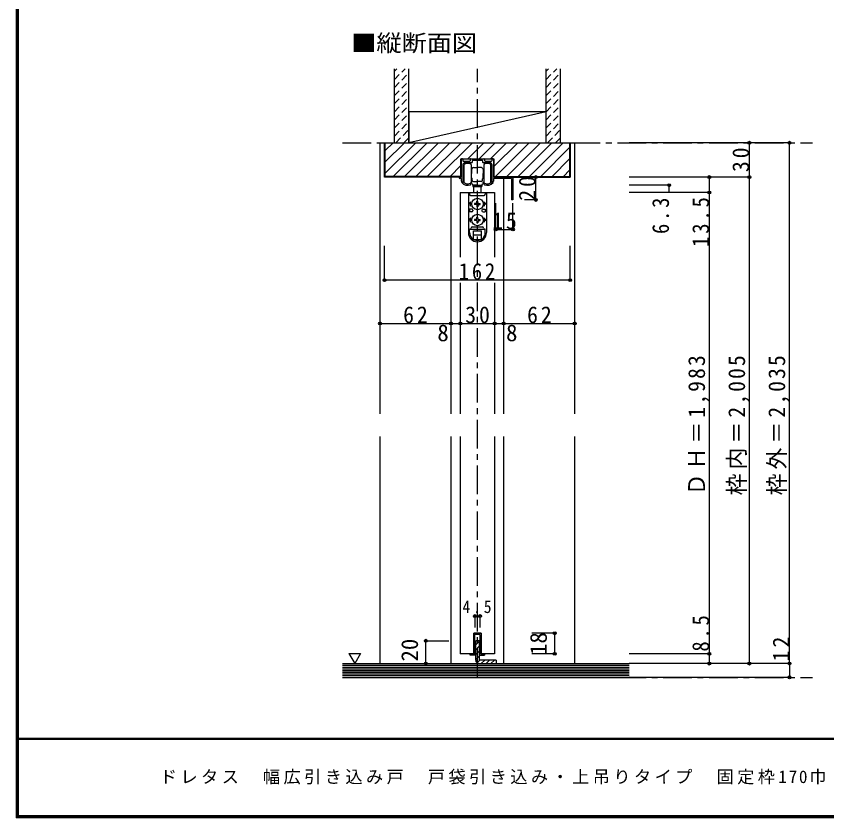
# Model space of a CAD drawing. Units: millimetres, scale not verified. Extents: x -973 to 977, y -718 to 696.
# Drawn here: x -973 to -265, y -701 to -1 of the extents above; entities that cross this region are included whole.
import ezdxf
from ezdxf.enums import TextEntityAlignment as Align

# ---------------------------------------------------------------- set-up
doc = ezdxf.new("R2010")
doc.units = ezdxf.units.MM
doc.header["$LTSCALE"] = 5
doc.header["$PDMODE"] = 32
doc.header["$PDSIZE"] = 2.5
doc.linetypes.add('CHAIN1', pattern=[8, 5, -1, 1, -1])
doc.linetypes.add('DASHED1', pattern=[1.8, 1.2, -0.6])
for name, color, linetype in [('0-1_通り芯', 4, 'CHAIN1'), ('0-2_柱', 7, 'Continuous'), ('0-3_仕上げ', 2, 'Continuous'), ('0-4_枠', 3, 'Continuous'), ('0-6_扉', 2, 'Continuous'), ('0-7_金物', 7, 'Continuous'), ('0-A_文字', 7, 'Continuous'), ('0-B_寸法', 7, 'Continuous'), ('0-C_ハッチ', 4, 'DASHED1'), ('F-1_枠', 6, 'Continuous'), ('F-A_文字', 7, 'Continuous')]:
    doc.layers.add(name, color=color, linetype=linetype)
doc.styles.add('ＭＳ ゴシック', font='')
doc.styles.get('ＭＳ ゴシック').set_extended_font_data('MS Gothic')

msp = doc.modelspace()

# ---------------------------------------------------------------- linework, layer by layer
at = {"layer": '0-1_通り芯'}
for p, q in [((-570.591, -578.141), (-570.591, -46.49)), ((-688.315, -111.141), (-278.091, -111.141)), ((-688.315, -578.141), (-278.091, -578.141))]:
    msp.add_line(p, q, dxfattribs=at)
at = {"layer": '0-2_柱', "color": 3}
for p, q in [((-510.591, -84.141), (-630.591, -84.141)), ((-630.591, -84.141), (-630.591, -111.141)), ((-510.591, -111.141), (-510.591, -84.141)), ((-630.591, -111.141), (-510.591, -111.141))]:
    msp.add_line(p, q, dxfattribs=at)
at = {"layer": '0-2_柱'}
msp.add_line((-510.591, -84.141), (-630.591, -111.141), dxfattribs=at)
at = {"layer": '0-3_仕上げ'}
for p, q in [((-643.091, -111.141), (-643.091, -46.49)), ((-630.591, -111.141), (-630.591, -46.49)), ((-510.591, -111.141), (-510.591, -46.49)), ((-498.091, -111.141), (-498.091, -46.49)), ((-643.091, -111.141), (-630.591, -111.141)), ((-510.591, -111.141), (-498.091, -111.141)), ((-688.315, -566.141), (-438.091, -566.141)), ((-688.315, -578.141), (-438.091, -578.141))]:
    msp.add_line(p, q, dxfattribs=at)
at = {"layer": '0-3_仕上げ', "color": 7}
for p, q in [((-688.315, -567.641), (-438.091, -567.641)), ((-688.315, -569.141), (-438.091, -569.141)), ((-688.315, -570.641), (-438.091, -570.641)), ((-688.315, -572.141), (-438.091, -572.141)), ((-688.315, -573.641), (-438.091, -573.641)), ((-688.315, -575.141), (-438.091, -575.141)), ((-688.315, -576.641), (-438.091, -576.641))]:
    msp.add_line(p, q, dxfattribs=at)
at = {"layer": '0-4_枠', "color": 4}
for p, q in [((-655.591, -347.891), (-655.591, -111.141)), ((-655.591, -111.141), (-651.591, -111.141)), ((-489.591, -111.141), (-485.591, -111.141)), ((-485.591, -347.891), (-485.591, -111.141)), ((-593.591, -347.891), (-593.591, -141.141)), ((-547.591, -347.891), (-547.591, -141.141)), ((-655.591, -566.141), (-655.591, -367.891)), ((-593.591, -566.141), (-593.591, -367.891)), ((-547.591, -566.141), (-547.591, -367.891)), ((-485.591, -566.141), (-485.591, -367.891))]:
    msp.add_line(p, q, dxfattribs=at)
at = {"layer": '0-4_枠'}
for p, q in [((-651.591, -111.141), (-489.591, -111.141)), ((-651.591, -141.141), (-651.591, -111.141)), ((-651.091, -140.641), (-651.091, -111.141)), ((-490.091, -111.141), (-490.091, -140.641)), ((-489.591, -111.141), (-489.591, -141.141)), ((-584.991, -141.141), (-651.591, -141.141)), ((-584.992, -140.641), (-651.091, -140.641)), ((-556.192, -140.641), (-490.091, -140.641)), ((-556.192, -141.141), (-547.024, -141.141)), ((-547.024, -141.141), (-489.591, -141.141))]:
    msp.add_line(p, q, dxfattribs=at)
msp.add_lwpolyline([(-584.991, -141.141), (-584.991, -125.141), (-556.191, -125.141), (-556.191, -141.141)], dxfattribs=at)
at = {"layer": '0-6_扉', "color": 6}
for p, q in [((-585.591, -154.641), (-555.591, -154.641)), ((-585.591, -154.641), (-585.591, -211.005)), ((-555.591, -154.641), (-555.591, -211.005)), ((-585.591, -233.506), (-585.591, -347.891)), ((-555.591, -233.506), (-555.591, -347.891)), ((-585.591, -367.891), (-585.591, -557.641)), ((-555.591, -367.891), (-555.591, -557.641)), ((-567.341, -539.641), (-567.341, -557.641)), ((-573.841, -557.641), (-585.591, -557.641)), ((-555.591, -557.641), (-567.341, -557.641))]:
    msp.add_line(p, q, dxfattribs=at)
msp.add_lwpolyline([(-567.341, -539.641), (-573.841, -539.641), (-573.841, -557.641)], dxfattribs=at)
at = {"layer": '0-7_金物'}
for p, q in [((-584.591, -141.141), (-584.591, -125.641)), ((-584.091, -125.141), (-583.891, -125.141)), ((-583.391, -125.641), (-583.391, -126.641)), ((-582.891, -127.141), (-577.241, -127.141)), ((-576.741, -126.641), (-576.741, -125.641)), ((-576.241, -125.141), (-564.941, -125.141)), ((-575.241, -126.941), (-575.241, -128.341)), ((-565.941, -128.341), (-565.941, -126.941)), ((-564.441, -125.641), (-564.441, -126.641)), ((-563.941, -127.141), (-558.291, -127.141)), ((-557.791, -126.641), (-557.791, -125.641)), ((-557.291, -125.141), (-557.091, -125.141)), ((-583.391, -130.641), (-583.391, -144.764)), ((-582.191, -146.141), (-582.191, -130.141)), ((-575.541, -128.641), (-581.391, -128.641)), ((-576.191, -130.141), (-576.191, -138.141)), ((-576.191, -134.141), (-575.891, -134.141)), ((-575.691, -134.341), (-575.891, -134.141)), ((-575.691, -134.141), (-575.691, -138.141)), ((-575.591, -134.141), (-575.691, -134.141)), ((-574.091, -132.641), (-570.591, -132.641)), ((-567.091, -132.641), (-570.591, -132.641)), ((-559.791, -128.641), (-565.641, -128.641)), ((-565.591, -134.141), (-565.491, -134.141)), ((-565.491, -134.141), (-565.491, -138.141)), ((-565.491, -134.341), (-565.291, -134.141)), ((-564.991, -134.141), (-565.291, -134.141)), ((-564.991, -130.141), (-564.991, -138.141)), ((-558.991, -146.141), (-558.991, -130.141)), ((-557.791, -144.764), (-557.791, -130.641)), ((-585.991, -141.141), (-584.591, -141.141)), ((-576.191, -135.641), (-575.691, -135.641)), ((-576.191, -138.141), (-576.191, -146.141)), ((-576.191, -140.641), (-575.691, -140.641)), ((-575.891, -135.641), (-575.691, -135.441)), ((-575.691, -140.841), (-575.891, -140.641)), ((-575.691, -142.141), (-575.691, -138.141)), ((-565.291, -135.641), (-565.491, -135.441)), ((-564.991, -135.641), (-565.491, -135.641)), ((-565.491, -142.141), (-565.491, -138.141)), ((-565.491, -140.841), (-565.291, -140.641)), ((-564.991, -140.641), (-565.491, -140.641)), ((-564.991, -138.141), (-564.991, -146.141)), ((-554.59, -141.141), (-539.59, -141.141)), ((-554.59, -141.141), (-554.59, -142.341)), ((-539.59, -141.141), (-539.59, -161.141)), ((-584.591, -142.341), (-585.991, -142.341)), ((-584.591, -144.607), (-584.591, -142.341)), ((-576.191, -142.141), (-575.891, -142.141)), ((-576.091, -146.641), (-576.091, -146.898)), ((-575.691, -141.941), (-575.891, -142.141)), ((-575.591, -142.141), (-575.691, -142.141)), ((-575.091, -144.141), (-575.091, -142.641)), ((-574.591, -148.441), (-574.591, -149.441)), ((-566.591, -148.441), (-574.591, -148.441)), ((-574.091, -145.141), (-570.591, -145.141)), ((-570.591, -148.141), (-574.091, -148.141)), ((-573.591, -148.141), (-573.591, -148.441)), ((-567.091, -145.141), (-570.591, -145.141)), ((-570.591, -148.141), (-567.091, -148.141)), ((-567.591, -148.141), (-567.591, -148.441)), ((-566.591, -148.441), (-566.591, -149.441)), ((-566.091, -144.141), (-566.091, -142.641)), ((-565.591, -142.141), (-565.491, -142.141)), ((-565.491, -141.941), (-565.291, -142.141)), ((-564.991, -142.141), (-565.291, -142.141)), ((-565.091, -146.898), (-565.091, -146.641)), ((-540.79, -142.341), (-554.59, -142.341)), ((-540.79, -142.341), (-540.79, -161.141)), ((-578.49, -154.641), (-578.49, -189.541)), ((-578.447, -154.641), (-562.647, -154.641)), ((-577.49, -154.641), (-577.49, -156.141)), ((-574.591, -149.441), (-566.591, -149.441)), ((-573.591, -154.641), (-573.591, -149.441)), ((-567.591, -149.441), (-567.591, -154.641)), ((-563.69, -154.641), (-563.69, -156.141)), ((-562.69, -154.641), (-562.69, -189.541)), ((-576.247, -162.641), (-578.09, -164.641)), ((-576.49, -157.141), (-564.69, -157.141)), ((-571.11, -164.122), (-571.076, -162.191)), ((-570.104, -162.191), (-571.076, -162.191)), ((-570.07, -164.122), (-570.104, -162.191)), ((-564.933, -162.641), (-563.09, -164.641)), ((-539.59, -161.141), (-540.79, -161.141)), ((-576.99, -164.641), (-578.09, -164.641)), ((-577.49, -169.141), (-577.49, -171.641)), ((-575.49, -169.141), (-577.49, -169.141)), ((-571.11, -164.122), (-573.04, -164.155)), ((-573.04, -164.155), (-573.04, -165.127)), ((-571.11, -165.161), (-573.04, -165.127)), ((-571.11, -165.161), (-571.076, -167.091)), ((-571.076, -167.091), (-570.104, -167.091)), ((-570.07, -165.161), (-570.104, -167.091)), ((-570.07, -164.122), (-568.14, -164.155)), ((-570.07, -165.161), (-568.14, -165.127)), ((-568.14, -165.127), (-568.14, -164.155)), ((-565.69, -169.141), (-563.69, -169.141)), ((-564.19, -164.641), (-563.09, -164.641)), ((-563.69, -169.141), (-563.69, -171.641)), ((-576.247, -176.641), (-578.09, -178.641)), ((-575.49, -171.641), (-577.49, -171.641)), ((-574.49, -170.141), (-574.49, -170.641)), ((-571.11, -178.122), (-571.076, -176.191)), ((-570.104, -176.191), (-571.076, -176.191)), ((-570.07, -178.122), (-570.104, -176.191)), ((-566.69, -170.141), (-566.69, -170.641)), ((-565.69, -171.641), (-563.69, -171.641)), ((-564.933, -176.641), (-563.09, -178.641)), ((-576.99, -178.641), (-578.09, -178.641)), ((-571.11, -178.122), (-573.04, -178.155)), ((-573.04, -178.155), (-573.04, -179.127)), ((-571.11, -179.161), (-573.04, -179.127)), ((-571.11, -179.161), (-571.076, -181.091)), ((-571.076, -181.091), (-570.104, -181.091)), ((-570.07, -179.161), (-570.104, -181.091)), ((-570.07, -178.122), (-568.14, -178.155)), ((-570.07, -179.161), (-568.14, -179.127)), ((-568.14, -179.127), (-568.14, -178.155)), ((-564.19, -178.641), (-563.09, -178.641)), ((-577.49, -189.541), (-577.49, -187.141)), ((-576.99, -186.641), (-564.19, -186.641)), ((-574.99, -184.641), (-566.19, -184.641)), ((-574.09, -188.141), (-567.09, -188.141)), ((-574.09, -195.488), (-574.09, -188.141)), ((-567.09, -195.488), (-567.09, -188.141)), ((-563.69, -189.541), (-563.69, -187.141)), ((-574.09, -191.641), (-567.09, -191.641)), ((-573.618, -195.741), (-567.562, -195.741)), ((-573.841, -539.641), (-567.341, -539.641)), ((-568.341, -540.641), (-572.841, -540.641)), ((-572.841, -558.641), (-572.841, -540.641)), ((-568.341, -540.641), (-568.341, -558.641)), ((-567.341, -539.641), (-567.341, -557.641)), ((-572.841, -558.641), (-576.841, -558.641)), ((-568.341, -558.641), (-564.341, -558.641))]:
    msp.add_line(p, q, dxfattribs=at)
at = {"layer": '0-7_金物', "color": 3}
for p, q in [((-572.091, -563.141), (-572.091, -546.141)), ((-569.091, -546.141), (-572.091, -546.141)), ((-569.091, -546.141), (-569.091, -563.141)), ((-554.091, -563.141), (-569.091, -563.141)), ((-569.091, -566.141), (-554.091, -566.141)), ((-554.091, -563.141), (-554.091, -566.141))]:
    msp.add_line(p, q, dxfattribs=at)
at = {"layer": '0-7_金物'}
for points in [[(-566.241, -126.641), (-570.291, -126.641), (-570.591, -126.341), (-570.891, -126.641), (-574.941, -126.641)], [(-556.591, -125.641), (-556.591, -141.141), (-555.191, -141.141)], [(-555.191, -142.341), (-556.591, -142.341), (-556.591, -144.607)], [(-576.841, -558.641), (-576.841, -557.641), (-573.841, -557.641), (-573.841, -539.641)], [(-567.341, -557.641), (-564.341, -557.641), (-564.341, -558.641)]]:
    msp.add_lwpolyline(points, dxfattribs=at)
for centre in [(-570.59, -164.641), (-570.59, -178.641)]:
    msp.add_circle(centre, 5, dxfattribs=at)
for centre, radius, start, end in [((-584.091, -125.641), 0.5, 90, 180), ((-583.891, -125.641), 0.5, 360, 90), ((-582.891, -126.641), 0.5, 180, 270), ((-577.241, -126.641), 0.5, 270, 0), ((-576.241, -125.641), 0.5, 90, 180), ((-574.941, -126.941), 0.3, 90, 180), ((-566.241, -126.941), 0.3, 0, 90), ((-564.941, -125.641), 0.5, 0, 90), ((-563.941, -126.641), 0.5, 180, 270), ((-558.291, -126.641), 0.5, 270, 360), ((-557.291, -125.641), 0.5, 90, 180), ((-557.091, -125.641), 0.5, 0, 90), ((-581.391, -130.641), 2, 90, 180), ((-579.191, -134.141), 5, 53.1301, 126.8699), ((-575.591, -133.641), 0.5, 270, 0), ((-575.541, -128.341), 0.3, 270, 360), ((-574.091, -133.641), 1, 90, 180), ((-567.091, -133.641), 1, 0, 90), ((-565.591, -133.641), 0.5, 180, 270), ((-565.641, -128.341), 0.3, 180, 270), ((-561.991, -134.141), 5, 53.1301, 126.8699), ((-559.791, -130.641), 2, 0, 90), ((-585.991, -141.741), 0.6, 90, 270), ((-555.191, -141.741), 0.6, 270, 90), ((-582.591, -144.607), 2, 180, 215.95057), ((-579.191, -142.141), 6.2, 215.95057, 293.81884), ((-583.091, -144.764), 0.3, 180, 213.92311), ((-579.191, -142.141), 5, 213.92311, 301.89079), ((-579.191, -142.141), 5, 233.1301, 306.8699), ((-577.091, -146.898), 1, 293.81884, 0), ((-576.391, -146.641), 0.3, 360, 121.89079), ((-577.091, -147.141), 2, 0, 63.25632), ((-575.591, -142.641), 0.5, 0, 90), ((-574.091, -144.141), 1, 180, 270), ((-574.091, -147.141), 1, 180, 270), ((-567.091, -144.141), 1, 270, 0), ((-567.091, -147.141), 1, 270, 0), ((-565.591, -142.641), 0.5, 90, 180), ((-564.091, -147.141), 2, 116.74368, 180), ((-564.791, -146.641), 0.3, 58.10921, 180), ((-564.091, -146.898), 1, 180, 246.18116), ((-561.991, -142.141), 5, 233.1301, 306.8699), ((-561.991, -142.141), 5, 238.10921, 326.07689), ((-561.991, -142.141), 6.2, 246.18116, 324.04943), ((-558.091, -144.764), 0.3, 326.07689, 360), ((-558.591, -144.607), 2, 324.04943, 360), ((-576.49, -156.141), 1, 180, 270), ((-564.69, -156.141), 1, 270, 0), ((-570.59, -164.641), 6.4, 167.82427, 198.20996), ((-575.49, -170.141), 1, 0, 90), ((-565.69, -170.141), 1, 90, 180), ((-570.59, -164.641), 6.4, 341.79004, 12.17573), ((-575.49, -170.641), 1, 270, 0), ((-565.69, -170.641), 1, 180, 270), ((-570.59, -178.641), 6.4, 167.82427, 198.20996), ((-570.59, -178.641), 6.4, 341.79004, 12.17573), ((-570.59, -189.741), 7.9, 180, 0), ((-576.99, -187.141), 0.5, 90, 180), ((-570.59, -189.541), 6.9, 180, 0), ((-576.99, -185.641), 1, 270, 0), ((-574.99, -185.641), 1, 90, 180), ((-566.19, -185.641), 1, 0, 90), ((-564.19, -185.641), 1, 180, 270), ((-564.19, -187.141), 0.5, 0, 90)]:
    msp.add_arc(centre, radius, start, end, dxfattribs=at)
at = {"layer": '0-7_金物', "color": 3}
msp.add_arc((-569.091, -563.141), 3, 180, 270, dxfattribs=at)
at = {"layer": '0-A_文字'}
for p, q in [((-682.751, -557.328), (-672.751, -557.328)), ((-682.751, -557.328), (-677.751, -565.988)), ((-672.751, -557.328), (-677.751, -565.988))]:
    msp.add_line(p, q, dxfattribs=at)
at = {"layer": '0-B_寸法', "color": 4}
for p, q in [((-298.091, -111.141), (-438.091, -111.141)), ((-333.091, -141.141), (-333.091, -111.141)), ((-298.091, -566.141), (-298.091, -111.141)), ((-519.59, -141.141), (-529.59, -141.141)), ((-519.59, -161.141), (-519.59, -141.141)), ((-333.091, -141.141), (-438.091, -141.141)), ((-368.091, -141.141), (-368.091, -557.641)), ((-333.091, -566.141), (-333.091, -141.141)), ((-403.091, -148.341), (-438.091, -148.341)), ((-403.091, -154.641), (-403.091, -148.341)), ((-368.091, -154.641), (-438.091, -154.641)), ((-519.59, -161.141), (-529.59, -161.141)), ((-554.59, -186.856), (-554.59, -163.987)), ((-539.59, -186.856), (-539.59, -163.987)), ((-554.59, -186.856), (-539.59, -186.856)), ((-651.591, -231.141), (-651.591, -201.141)), ((-489.591, -231.141), (-489.591, -201.141)), ((-489.591, -231.141), (-651.591, -231.141)), ((-585.591, -268.93), (-555.591, -268.93)), ((-555.591, -268.93), (-547.591, -268.93)), ((-547.591, -268.93), (-485.591, -268.93)), ((-572.841, -524.641), (-568.341, -524.641)), ((-572.841, -524.641), (-572.841, -534.641)), ((-568.341, -524.641), (-568.341, -534.641)), ((-503.09, -539.641), (-523.09, -539.641)), ((-503.09, -557.641), (-503.09, -539.641)), ((-615.59, -546.141), (-595.59, -546.141)), ((-615.59, -566.141), (-615.59, -546.141)), ((-503.09, -557.641), (-523.09, -557.641)), ((-368.091, -557.641), (-438.091, -557.641)), ((-368.091, -557.641), (-368.091, -566.141)), ((-615.59, -566.141), (-595.59, -566.141)), ((-298.091, -566.141), (-438.091, -566.141)), ((-298.091, -566.141), (-298.091, -578.141)), ((-298.091, -578.141), (-438.091, -578.141))]:
    msp.add_line(p, q, dxfattribs=at)
msp.add_lwpolyline([(-655.591, -268.93), (-593.591, -268.93), (-585.591, -268.93)], dxfattribs=at)
at = {"layer": '0-B_寸法'}
for p in [(-333.091, -111.141), (-298.091, -111.141), (-519.59, -141.141), (-368.091, -141.141), (-333.091, -141.141), (-403.091, -148.341), (-368.091, -154.641), (-519.59, -161.141), (-554.59, -186.856), (-539.59, -186.856), (-651.591, -231.141), (-489.591, -231.141), (-655.591, -268.93), (-593.591, -268.93), (-585.591, -268.93), (-555.591, -268.93), (-547.591, -268.93), (-485.591, -268.93), (-572.841, -524.641), (-568.341, -524.641), (-615.59, -546.141), (-503.09, -539.641), (-503.09, -557.641), (-368.091, -557.641), (-615.59, -566.141), (-368.091, -566.141), (-333.091, -566.141), (-298.091, -566.141), (-298.091, -578.141)]:
    msp.add_point(p, dxfattribs=at)
at = {"layer": '0-C_ハッチ'}
for p, q in [((-643.091, -48.707), (-640.874, -46.49)), ((-643.091, -55.778), (-633.803, -46.49)), ((-510.591, -48.707), (-508.374, -46.49)), ((-510.591, -55.778), (-501.303, -46.49)), ((-643.091, -62.849), (-630.591, -50.349)), ((-510.591, -62.849), (-498.091, -50.349)), ((-643.091, -69.92), (-630.591, -57.42)), ((-510.591, -69.92), (-498.091, -57.42)), ((-643.091, -76.991), (-630.591, -64.491)), ((-510.591, -76.991), (-498.091, -64.491)), ((-643.091, -84.062), (-630.591, -71.562)), ((-510.591, -84.062), (-498.091, -71.562)), ((-643.091, -91.133), (-630.591, -78.633)), ((-510.591, -91.133), (-498.091, -78.633)), ((-643.091, -98.204), (-630.591, -85.704)), ((-510.591, -98.204), (-498.091, -85.704)), ((-643.091, -105.275), (-630.591, -92.775)), ((-510.591, -105.275), (-498.091, -92.775)), ((-641.886, -111.141), (-630.591, -99.846)), ((-509.386, -111.141), (-498.091, -99.846)), ((-634.815, -111.141), (-630.591, -106.917)), ((-502.315, -111.141), (-498.091, -106.917))]:
    msp.add_line(p, q, dxfattribs=at)
at = {"layer": '0-C_ハッチ', "linetype": 'Continuous'}
for p, q in [((-651.091, -118.007), (-644.226, -111.141)), ((-651.091, -127.906), (-634.326, -111.141)), ((-651.091, -137.806), (-624.427, -111.141)), ((-644.027, -140.641), (-614.527, -111.141)), ((-634.128, -140.641), (-604.628, -111.141)), ((-624.228, -140.641), (-594.728, -111.141)), ((-614.329, -140.641), (-584.829, -111.141)), ((-604.429, -140.641), (-574.929, -111.141)), ((-579.03, -125.141), (-565.03, -111.141)), ((-569.13, -125.141), (-555.13, -111.141)), ((-559.231, -125.141), (-545.231, -111.141)), ((-556.191, -132.001), (-535.331, -111.141)), ((-554.932, -140.641), (-525.432, -111.141)), ((-545.032, -140.641), (-515.532, -111.141)), ((-535.133, -140.641), (-505.633, -111.141)), ((-525.233, -140.641), (-495.733, -111.141)), ((-515.334, -140.641), (-490.091, -115.399)), ((-505.434, -140.641), (-490.091, -125.298)), ((-594.53, -140.641), (-584.991, -131.103)), ((-495.535, -140.641), (-490.091, -135.198)), ((-572.091, -549.787), (-569.091, -546.787)), ((-572.091, -554.029), (-569.091, -551.029)), ((-572.091, -558.272), (-569.091, -555.272)), ((-572.091, -562.515), (-569.091, -559.515)), ((-570.882, -565.548), (-568.475, -563.141)), ((-567.232, -566.141), (-564.232, -563.141)), ((-562.99, -566.141), (-559.99, -563.141)), ((-558.747, -566.141), (-555.747, -563.141)), ((-554.504, -566.141), (-554.092, -565.729))]:
    msp.add_line(p, q, dxfattribs=at)
at = {"layer": 'F-1_枠'}
for p, q in [((-973.347, 695.833), (-973.347, -700.833)), ((-972.514, 695.833), (-972.514, -700.833)), ((-971.68, 695.833), (-971.68, -700.833)), ((976.653, -631.667), (-973.347, -631.667)), ((976.653, -632.5), (-973.347, -632.5)), ((976.653, -699.167), (-973.347, -699.167)), ((976.653, -700), (-973.347, -700)), ((976.653, -700.833), (-973.347, -700.833))]:
    msp.add_line(p, q, dxfattribs=at)

# ---------------------------------------------------------------- texts
at = {"layer": '0-A_文字', "style": 'ＭＳ ゴシック', "width": 1.1}
msp.add_text('■縦断面図', height=14.66, dxfattribs=at).set_placement((-680.815, -35.78), align=Align.BOTTOM_LEFT)
at = {"layer": '0-B_寸法', "style": 'ＭＳ ゴシック'}
for p in [(-605.591, -288.93), (-545.591, -288.93)]:
    msp.add_text('8', height=14.66, dxfattribs=at).set_placement(p, align=Align.BOTTOM_LEFT)
for s, p in [('18', (-505.59, -558.641)), ('20', (-618.09, -564.348))]:
    msp.add_text(s, height=14.66, rotation=90, dxfattribs=at).set_placement(p, align=Align.BOTTOM_LEFT)
at = {"layer": '0-B_寸法', "char_height": 14.66, "attachment_point": 7, "rotation": 90, "style": 'ＭＳ ゴシック'}
for s, insert in [('\\T1.27;\\W0.95;30', (-333.091, -136.766)), ('\\T1.27;\\W0.95;20', (-519.59, -161.766)), ('\\T1.27;\\W0.9;6.3', (-403.091, -190.865)), ('\\T1.28;\\W0.9;13.5', (-368.091, -202.115)), ('\\T1.19;\\W0.95;ＤＨ＝1,983', (-368.091, -419.141)), ('\\T1.19;\\W0.95;枠内＝2,005', (-333.091, -419.141)), ('\\T1.19;\\W0.95;枠外＝2,035', (-298.091, -419.141)), ('\\T1.27;\\W0.9;8.5', (-368.091, -555.641)), ('\\T1.27;\\W0.95;12', (-298.091, -564.141))]:
    msp.add_mtext(s, dxfattribs=dict(at, insert=insert))
at = {"layer": '0-B_寸法', "attachment_point": 7, "style": 'ＭＳ ゴシック'}
for s, insert, char_height in [('\\T1.27;\\W0.95;15', (-557.715, -186.856), 14.66), ('\\T1.27;\\W0.9;162', (-586.841, -231.141), 14.66), ('\\T1.27;\\W0.95;62', (-635.466, -268.93), 14.66), ('\\T1.27;\\W0.95;30', (-581.216, -268.93), 14.66), ('\\T1.27;\\W0.95;62', (-527.216, -268.93), 14.66), ('\\T1.38;\\W0.9;4.5', (-583.591, -522.141), 11)]:
    msp.add_mtext(s, dxfattribs=dict(at, insert=insert, char_height=char_height))
at = {"layer": 'F-A_文字', "insert": (-847.938, -673.333), "char_height": 11, "attachment_point": 7, "style": 'ＭＳ ゴシック'}
msp.add_mtext('\\T1.2;ドレタス\u3000幅広引き込み戸\u3000戸袋引き込み・上吊りタイプ\u3000固定枠170巾\u3000枠外H2,035\u3000枠外W2,215', dxfattribs=at)

doc.saveas('drawing.dxf')
